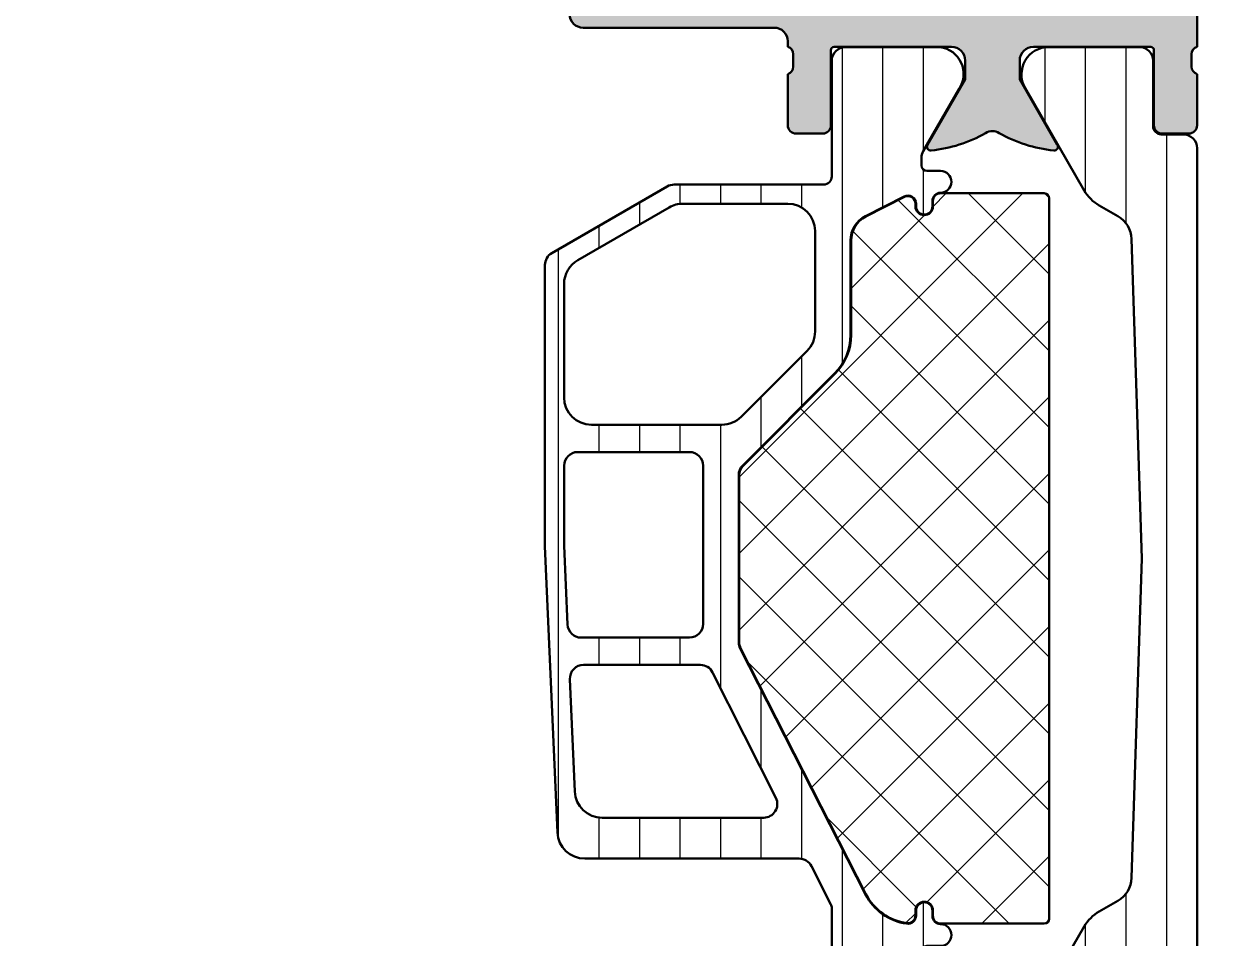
# Model space of a CAD drawing. Extents: x -30 to 40, y 10 to 95.
# Drawn here: x -30 to 13.7, y 29.84 to 63.34 of the extents above; entities that cross this region are included whole.
import ezdxf

# ---------------------------------------------------------------- set-up
doc = ezdxf.new("R2010")
doc.units = 0
for name, color, linetype, lineweight in [('0S-Alu contour', 7, 'Continuous', 50), ('0S-Alu hatch', 252, 'Continuous', 25), ('0S-Plastic contour', 254, 'Continuous', 50), ('0S-Plastic hatch', 253, 'Continuous', 25), ('0S-PT contour', 91, 'Continuous', 50), ('0S-PT hatch', 103, 'Continuous', 25)]:
    doc.layers.add(name, color=color, linetype=linetype, lineweight=lineweight)
pattern_1 = [(90, (0, 0), (-1.4859, 0), [])]

# ---------------------------------------------------------------- blocks, each defined once
blk = doc.blocks.new('357080__663EEDF9_EFBB_492A_9E53_BEB031A4C870_')
at = {"layer": '0S-Alu hatch'}
h = blk.add_hatch(color=256, dxfattribs=at)
edge = h.paths.add_edge_path()
edge.add_line((17.99993896484376, 91.60009765625), (18, 95))
edge.add_line((18, 95), (-28.49999999763713, 94.99990817913694))
edge.add_arc((-28.50008418910572, 93.49999237060553), 1.499915810894279, 89.99678394227956, 180.0032160576674)
edge.add_line((-29.99999999763713, 93.49990817913694), (-29.99999999763713, 90.49990817913692))
edge.add_line((-29.99999999763713, 90.49990817913692), (-27.99999999763713, 90.49990817913692))
edge.add_arc((-28.00009451804033, 91.00000269954015), 0.500094529335613, 270.0108291930736, 359.9891708069433)
edge.add_line((-27.49999999763713, 90.99990817913708), (-27.49999999763713, 91.49990817913694))
edge.add_line((-27.49999999763713, 91.49990817913694), (-28.49999999763713, 91.49990817913694))
edge.add_line((-28.49999999763713, 91.49990817913694), (-28.49999999763713, 92.49990817913694))
edge.add_ellipse((-27.50009450122691, 92.50000268272672), major_axis=(-0.9999055008761075, 0), ratio=1, start_angle=-90.00541516857982, end_angle=0.005415168572710627, ccw=False)
edge.add_line((-27.49999999763713, 93.49990817913694), (-23.49999999763713, 93.49990817913694))
edge.add_ellipse((-23.49988138163465, 92.50002679513942), major_axis=(-0.9998813910332309, 0), ratio=1, start_angle=179.9932029974838, end_angle=270.0067970025263, ccw=False)
edge.add_line((-22.49999999763713, 92.4999081791371), (-22.49999999763713, 91.49990817913694))
edge.add_line((-22.49999999763713, 91.49990817913694), (-23.49999999763713, 91.49990817913694))
edge.add_line((-23.49999999763713, 91.49990817913694), (-23.49999999763713, 90.99990817913694))
edge.add_arc((-22.99988527916594, 91.00002289760813), 0.5001147316285043, 180.0131427528586, 269.9868572472002)
edge.add_line((-22.99999999763713, 90.49990817913692), (-20.19998168709026, 90.49990817913692))
edge.add_arc((-20.19998168709026, 90.99990817913694), 0.5, 270, 450)
edge.add_line((-20.19998168709026, 91.49990817913694), (-20.49999999763713, 91.49990817913694))
edge.add_ellipse((-20.49988527916594, 92.00002289760813), major_axis=(-0.5001147316285043, 0), ratio=1, start_angle=0.013142752858698259, end_angle=89.98685724720019, ccw=False)
edge.add_line((-20.99999999763713, 91.99990817913691), (-20.99999999763713, 92.49990817913694))
edge.add_ellipse((-20.50015537842809, 92.5000635599279), major_axis=(-0.4998446433597374, 0), ratio=1, start_angle=-90.01781086143649, end_angle=0.01781086143569155, ccw=False)
edge.add_line((-20.49999999763713, 92.99990817913692), (-9.200042722246508, 92.99990817913692))
edge.add_ellipse((-9.199813215897677, 92.50013768548575), major_axis=(-0.4997705463485197, 0), ratio=1, start_angle=179.9736884341791, end_angle=270.02631156581293, ccw=False)
edge.add_line((-8.70004272224651, 92.49990817913687), (-8.700042722246508, 91.99990817913692))
edge.add_ellipse((-9.200063043081563, 91.99992849997199), major_axis=(-0.5000203212479751, 0), ratio=1, start_angle=90.00232850153418, end_angle=179.9976714983276, ccw=False)
edge.add_line((-9.200042722246508, 91.49990817913694), (-9.500061032793383, 91.49990817913694))
edge.add_arc((-9.500155439087322, 91.00006360533763), 0.4998445827146277, 89.9891784718262, 180.0178160688097)
edge.add_line((-9.999999997637135, 90.99990817913692), (-9.999999997637133, 86.49989292034788))
edge.add_arc((-9.500014155723434, 86.49988639149828), 0.4999858419563255, 179.9992518277727, 270.0016224431236)
edge.add_line((-9.499999997637133, 85.9999005497424), (-8.700042722246508, 85.9999005497424))
edge.add_arc((-8.700059217986293, 86.49991704579212), 0.5000164963218107, 270.0018902101767, 359.9972355189024)
edge.add_line((-8.2000427222465, 86.49989292034756), (-8.200042722246508, 88.49990817913694))
edge.add_ellipse((-7.700177704008837, 88.50004316089927), major_axis=(-0.4998650364626667, 0), ratio=1, start_angle=-90.01547194707081, end_angle=0.015471947081721282, ccw=False)
edge.add_line((-7.700042722246507, 88.99990817913694), (-7.200012204668382, 88.99990817913694))
edge.add_arc((-7.200032525503438, 89.49992849997199), 0.500020321247968, 270.0023285015342, 359.9976714983276)
edge.add_line((-6.700012204668389, 89.49990817913572), (-6.700012204668382, 92.49990817913694))
edge.add_ellipse((-6.200147186430712, 92.50004316089927), major_axis=(-0.4998650364626667, 0), ratio=1, start_angle=-90.01547194706922, end_angle=0.015471947081721282, ccw=False)
edge.add_line((-6.200012204668396, 92.99990817913692), (-4.499996182939867, 92.99990817913692))
edge.add_ellipse((-4.499899841345204, 91.5000045207316), major_axis=(-1.499903661499443, 0), ratio=1, start_angle=179.9963197858452, end_angle=270.0036802142106, ccw=False)
edge.add_line((-2.99999618293986, 91.49990817913837), (-2.999996182939867, 65.4999005497424))
edge.add_ellipse((-3.500022862970183, 65.49992722977272), major_axis=(-0.5000266807421027, 0), ratio=1, start_angle=90.00305714313657, end_angle=179.9969428567592, ccw=False)
edge.add_line((-3.499996182939867, 64.9999005497424), (-7.700042722246507, 64.9999005497424))
edge.add_ellipse((-7.700000722760563, 65.49994254922835), major_axis=(-0.500042001249753, 0), ratio=1, start_angle=0.004812382311115471, end_angle=89.99518761767382, ccw=False)
edge.add_line((-8.200042722246508, 65.49990054974253), (-8.200042722246508, 67.4999005497424))
edge.add_arc((-8.700022194578928, 67.49992107741), 0.4999794727538225, 359.9976476058527, 450.0023523940081)
edge.add_line((-8.700042722246508, 67.9999005497424), (-9.499999997637133, 67.9999005497424))
edge.add_arc((-9.500010317747673, 67.49991086985295), 0.4999896799959595, 89.99881737803445, 180.0011826222798)
edge.add_line((-9.999999997637126, 67.49990054974235), (-9.999999997637133, 63.69991275677366))
edge.add_arc((-9.50001031774768, 63.69990243666311), 0.4999896799959595, 179.9988173777201, 270.0011826219663)
edge.add_line((-9.499999997637133, 63.19991275677366), (-2.500171659829, 63.19991275677366))
edge.add_ellipse((-2.500158776199356, 62.69987223396504), major_axis=(-0.5000405229745924, 0), ratio=1, start_angle=179.9993980356912, end_angle=270.0014762355641, ccw=False)
edge.add_line((-2.000118253252361, 62.69986698040971), (-2.000118253252367, 62.49986240276975))
edge.add_ellipse((-2.078954699795417, 62.23234181077662), major_axis=(-0.2788950563274364, 0), ratio=1, start_angle=178.8354106259016, end_angle=253.5801235805065, ccw=False)
edge.add_line((-1.800117253252368, 62.22667340277824), (-1.800117253252352, 61.77307940277827))
edge.add_ellipse((-2.078985348895542, 61.7674187433012), major_axis=(-0.2789255417371719, 0), ratio=1, start_angle=106.42459455535499, end_angle=181.1628700728875, ccw=False)
edge.add_line((-2.000118253252367, 61.49987540277823), (-2.000118253252367, 59.61986440276977))
edge.add_arc((-1.700118253252341, 59.61986440276977), 0.3000000000000256, 180, 270.0000000000013)
edge.add_line((-1.700118253252334, 59.31986440276974), (-0.7201439342095739, 59.31986440276975))
edge.add_arc((-0.7201439342095739, 59.61986440276975), 0.3000000000000043, 270, 360)
edge.add_line((-0.4201439342095697, 59.61986440276975), (-0.4201439342095768, 62.37986240276975))
edge.add_ellipse((-0.3001439342095864, 62.37986240276975), major_axis=(-0.1199999999999903, 0), ratio=1, start_angle=269.9999999999932, end_angle=360, ccw=False)
edge.add_line((-0.3001439342095722, 62.49986240276975), (4.000000000000007, 62.50000000000006))
edge.add_ellipse((4.000000000000007, 62.00000000000006), major_axis=(-0.4999999999999929, 0), ratio=1, start_angle=180, end_angle=270, ccw=False)
edge.add_line((4.5, 62.00000000000006), (4.5, 61.30000000000006))
edge.add_line((4.5, 61.30000000000006), (3.121279662888746, 58.91177751240658))
edge.add_arc((3.238119784648304, 58.83811978464835), 0.1381197846483053, 147.7720668596313, 275.6225775507929)
edge.add_arc((2.761776758826165, 63.67660886184789), 5.000000000000038, 275.6225775507939, 299.8584382604829)
edge.add_ellipse((5.5, 58.90668921037623), major_axis=(-0.499999999999963, 0), ratio=1, start_angle=240.141561739518, end_angle=299.8584382604827, ccw=False)
edge.add_arc((8.238223241173811, 63.6766088618479), 5.000000000000035, 240.1415617395173, 264.3774224492063)
edge.add_arc((7.761880215351695, 58.83811978464836), 0.1381197846483097, 264.3774224492045, 392.2279331403675)
edge.add_line((7.878720337111259, 58.91177751240659), (6.5, 61.30000000000005))
edge.add_line((6.5, 61.30000000000005), (6.5, 62.00000000000006))
edge.add_ellipse((6.999992370605419, 62.00000000000005), major_axis=(-0.4999923706054191, 0), ratio=1, start_angle=270, end_angle=360, ccw=False)
edge.add_line((6.999992370605419, 62.49999237060547), (11.29996464580095, 62.49999237060547))
edge.add_ellipse((11.29996464580095, 62.37999237060549), major_axis=(-0.1199999999999903, 0), ratio=1, start_angle=180, end_angle=269.9999999999983, ccw=False)
edge.add_line((11.41996464580094, 62.37999237060549), (11.41996464580096, 59.61999437060548))
edge.add_arc((11.71996464580097, 59.61999437060548), 0.3000000000000149, 180, 270.0000000000007)
edge.add_line((11.71996464580097, 59.31999437060547), (12.69993896484372, 59.31999437060547))
edge.add_arc((12.69993896484373, 59.61999437060548), 0.3000000000000114, 269.999999999998, 360)
edge.add_line((12.99993896484374, 59.61999437060547), (12.99993896484374, 61.50000537061398))
edge.add_ellipse((13.07880606048691, 61.7675487111369), major_axis=(-0.2789255417371375, 0), ratio=1, start_angle=-1.1628700728896888, end_angle=73.57540544464428, ccw=False)
edge.add_line((12.79993796484375, 61.77320937061398), (12.79993796484375, 62.22680337061397))
edge.add_ellipse((13.07877541138681, 62.23247177861239), major_axis=(-0.2788950563274456, 0), ratio=1, start_angle=-73.58012358050138, end_angle=1.1645893741040823, ccw=False)
edge.add_line((12.99993896484373, 62.4999923706055), (12.99993896484383, 74.99987199467776))
edge.add_ellipse((13.50003348524692, 74.99996651475323), major_axis=(-0.5000945293354375, 0), ratio=1, start_angle=-89.98917080692809, end_angle=0.010829155564124449, ccw=False)
edge.add_line((13.49993896484373, 75.50006103515625), (15.79986572265626, 75.50006103515625))
edge.add_ellipse((15.79984366367664, 75.00000845632081), major_axis=(-0.5000525793219842, 0), ratio=1, start_angle=180.0060244572297, end_angle=269.9974724929235, ccw=False)
edge.add_line((16.29989624023438, 75.0000610351564), (16.29986572265625, 74.00006103515625))
edge.add_arc((16.79991445843025, 74.00010977093024), 0.5000487381489384, 180.0055841639549, 269.9944158359933)
edge.add_line((16.79986572265626, 73.50006103515625), (17.29986572265623, 73.50006103515625))
edge.add_arc((17.29988878603854, 74.00003797177396), 0.4999769371496575, 269.9973570091541, 360.0026429908802)
edge.add_line((17.79986572265626, 74.00006103515658), (17.79986572265626, 79.5))
edge.add_arc((16.80013249338034, 79.50026675630434), 0.9997332648648676, 359.984711911533, 450.0117909248692)
edge.add_line((16.79992675781252, 80.5), (16.29992675781251, 80.5))
edge.add_line((16.29992675781251, 80.5), (16.29992675781251, 78))
edge.add_ellipse((15.29976448480173, 78.00016227301077), major_axis=(-1.000162286174901, 0), ratio=1, start_angle=90.00929605006701, end_angle=179.9907039499392, ccw=False)
edge.add_line((15.29992675781251, 77), (13.99993896484376, 77))
edge.add_ellipse((14.00010123785454, 78.00016227301077), major_axis=(-1.000162286174901, 0), ratio=1, start_angle=0.009296050060981997, end_angle=89.9907039499331, ccw=False)
edge.add_line((12.99993896484376, 78.0000000000001), (12.99993896484376, 85))
edge.add_ellipse((13.52497284704097, 85.5), major_axis=(-0.7250245357607407, 0), ratio=1, start_angle=-43.6009723698927, end_angle=43.6009723698927, ccw=False)
edge.add_line((12.99993896484376, 86), (12.99993896484376, 92.50000000000001))
edge.add_ellipse((13.99982034884127, 92.50011861600247), major_axis=(-0.9998813910332238, 0), ratio=1, start_angle=-90.0067970025271, end_angle=0.006797002516407247, ccw=False)
edge.add_line((13.99993896484376, 93.49999999999999), (15.29992675781252, 93.49999999999999))
edge.add_ellipse((15.300045373815, 92.5001186160025), major_axis=(-0.9998813910332167, 0), ratio=1, start_angle=179.9932029974838, end_angle=270.0067970025261, ccw=False)
edge.add_line((16.2999267578125, 92.50000000000018), (16.2999267578125, 90.5))
edge.add_line((16.2999267578125, 90.5), (16.89996337890627, 90.5))
edge.add_line((16.89996337890627, 90.5), (17.99993896484376, 91.60009765625))
edge = h.paths.add_edge_path()
edge.add_ellipse((-0.8999058785311645, 64.7000885104011), major_axis=(-0.5001147316285183, 0), ratio=1, start_angle=0.013142752803219082, end_angle=89.98685724720019, ccw=False)
edge.add_line((-1.400020597002367, 64.6999737919299), (-1.40002059700236, 92.79986545452768))
edge.add_ellipse((-0.9001555787646893, 92.80000043628989), major_axis=(-0.4998650364626666, 0), ratio=1, start_angle=-90.01547194707081, end_angle=0.015471947058188107, ccw=False)
edge.add_line((-0.90002059700236, 93.29986545452756), (10.99996948242188, 93.29995727539062))
edge.add_ellipse((11.00010446418419, 92.80009225715295), major_axis=(-0.4998650364626667, 0), ratio=1, start_angle=179.9845280529183, end_angle=270.01547194706916, ccw=False)
edge.add_line((11.49996948242187, 92.79995727539062), (11.49996948242187, 64.70006561279345))
edge.add_ellipse((10.99991592827435, 64.70011916975257), major_axis=(-0.5000535570155663, 0), ratio=1, start_angle=89.99914283136297, end_angle=179.9938634818548, ccw=False)
edge.add_line((10.99990844726563, 64.20006561279295), (-0.90002059700236, 64.19997379192989))
at = {"layer": '0S-Alu contour', "color": 7}
for points in [[(12.99993896484373, 62.4999923706055), (12.99993896484383, 74.99987199467776)], [(-9.499999997637133, 63.19991275677366), (-2.500171659829, 63.19991275677366)], [(-2.000118253252361, 62.69986698040971), (-2.000118253252367, 62.49986240276975)], [(-0.3001439342095722, 62.49986240276975), (4.000000000000007, 62.50000000000006)], [(6.999992370605419, 62.49999237060547), (11.29996464580095, 62.49999237060547)], [(-1.800117253252368, 62.22667340277824), (-1.800117253252352, 61.77307940277827)], [(-0.4201439342095697, 59.61986440276975), (-0.4201439342095768, 62.37986240276975)], [(11.41996464580094, 62.37999237060549), (11.41996464580096, 59.61999437060548)], [(12.79993796484375, 61.77320937061398), (12.79993796484375, 62.22680337061397)], [(4.5, 62.00000000000006), (4.5, 61.30000000000006), (3.121279662888746, 58.91177751240658)], [(7.878720337111259, 58.91177751240659), (6.5, 61.30000000000005), (6.5, 62.00000000000006)], [(-2.000118253252367, 61.49987540277823), (-2.000118253252367, 59.61986440276977)], [(12.99993896484374, 59.61999437060547), (12.99993896484374, 61.50000537061398)], [(-1.700118253252334, 59.31986440276974), (-0.7201439342095739, 59.31986440276975)], [(11.71996464580097, 59.31999437060547), (12.69993896484372, 59.31999437060547)]]:
    blk.add_lwpolyline(points, dxfattribs=at)
for centre, radius, start, end in [((-9.50001031774768, 63.69990243666311), 0.4999896799959595, 179.9988173777201, 270.0011826219663), ((-1.700118253252341, 59.61986440276977), 0.3000000000000256, 180, 270.0000000000013), ((-0.7201439342095739, 59.61986440276975), 0.3000000000000043, 270, 0), ((11.71996464580097, 59.61999437060548), 0.3000000000000149, 180, 270.0000000000007), ((12.69993896484373, 59.61999437060548), 0.3000000000000114, 269.999999999998, 0), ((2.761776758826165, 63.67660886184789), 5.000000000000038, 275.6225775507939, 299.8584382604829), ((8.238223241173811, 63.6766088618479), 5.000000000000035, 240.1415617395173, 264.3774224492063), ((3.238119784648304, 58.83811978464835), 0.1381197846483053, 147.7720668596313, 275.6225775507929), ((7.761880215351695, 58.83811978464836), 0.1381197846483097, 264.3774224492045, 32.22793314036752)]:
    blk.add_arc(centre, radius, start, end, dxfattribs=at)
at = {"layer": '0S-Alu contour', "color": 7, "extrusion": (0, 0, -1)}
for centre, radius, start, end in [((2.500158776199356, 62.69987223396504), 0.5000405229745924, 89.99852376443592, 180.0006019643089), ((2.078954699795417, 62.23234181077662), 0.2788950563274364, 106.4198764194935, 181.1645893740985), ((0.3001439342095864, 62.37986240276975), 0.1199999999999903, 0, 90.0000000000068), ((-4.000000000000007, 62.00000000000006), 0.4999999999999929, 90, 180), ((-6.999992370605419, 62.00000000000005), 0.4999923706054191, 0, 90), ((-11.29996464580095, 62.37999237060549), 0.1199999999999903, 90.0000000000017, 180), ((-13.07877541138681, 62.23247177861239), 0.2788950563274456, 358.8354106258959, 73.58012358050156), ((2.078985348895542, 61.7674187433012), 0.2789255417371719, 178.8371299271125, 253.575405444645), ((-13.07880606048691, 61.7675487111369), 0.2789255417371375, 286.4245945553557, 1.162870072889672), ((-5.5, 58.90668921037623), 0.499999999999963, 60.14156173951727, 119.858438260482)]:
    blk.add_arc(centre, radius, start, end, dxfattribs=at)
blk = doc.blocks.new('244381__C27833D8_214C_4881_BDEB_C3F2AD22E006___C66CCAC8_19B4_4823_9465_B4FE70F421A6_')
at = {"layer": '0S-Plastic hatch'}
h = blk.add_hatch(dxfattribs=at)
h.set_pattern_fill('ANSI31', color=256, scale=0.4680000000000001, angle=45, style=0)
h.set_pattern_definition(pattern_1)
edge = h.paths.add_edge_path()
edge.add_line((-0.689378923369489, 57.45000000000214), (-6.165939918831561, 57.45000000000215))
edge.add_arc((-6.165939918831675, 56.95000000000178), 0.5000000000003624, 89.99999999998697, 119.9999999999894)
edge.add_line((-6.415939918831776, 57.38301270189436), (-10.64991451504716, 54.93852632902732))
edge.add_arc((-10.39991451504729, 54.50551362713491), 0.5000000000000967, 119.9999999999757, 180)
edge.add_line((-10.89991451504739, 54.50551362713491), (-10.89991451504739, 44.2018827742202))
edge.add_line((-10.89991451504739, 44.2018827742202), (-10.44167099437403, 33.70638061263662))
edge.add_arc((-9.442622772792333, 33.75000000000198), 0.9999999999998387, 182.5000000000017, 270.0000000000061)
edge.add_line((-9.442622772792227, 32.75000000000215), (-1.58241885075467, 32.75000000000213))
edge.add_ellipse((-1.582418850754635, 32.25000000000232), major_axis=(-0.4999999999998153, 0), ratio=1, start_angle=207.0072193886972, end_angle=270.0000000000041, ccw=False)
edge.add_line((-1.13694419407586, 32.47705138241772), (-0.4219284932878722, 31.0741910675401))
edge.add_ellipse((-0.6892132872952815, 30.93796023809087), major_axis=(-0.3000000000000101, 0), ratio=1, start_angle=179.9920113084649, end_angle=207.0072193886818, ccw=False)
edge.add_line((-0.3892132902113369, 30.93791840939994), (-0.3899700994855664, 25.50999861706367))
edge.add_arc((0.1100258779530492, 25.50999597743859), 0.4999959774455833, 179.9996975182267, 270.0003024811867)
edge.add_line((0.1100285175781294, 25.00999999999998), (3.586570015677601, 25.00999999999997))
edge.add_arc((3.444259366686253, 25.99981807472282), 0.9999960709244732, 278.1816080518995, 392.7270160998408)
edge.add_line((4.285512015677596, 26.54045299999997), (2.966995162718951, 28.82419149298998))
edge.add_ellipse((3.400007879449347, 29.07419146728954), major_axis=(-0.5000000000000199, 0), ratio=1, start_angle=0.001175055589214935, end_angle=29.999996599344172, ccw=False)
edge.add_line((2.900007879554478, 29.07418121299508), (2.900085484952619, 29.34999999957518))
edge.add_ellipse((3.100085485166069, 29.34999999978869), major_axis=(-0.2000000002134499, 0), ratio=1, start_angle=270.000000061201, end_angle=360, ccw=False)
edge.add_line((3.100085484952437, 29.55000000000215), (3.600119733946293, 29.5500000000022))
edge.add_arc((3.600119733946321, 29.95000000000216), 0.3999999999999559, 269.9999999999959, 449.9999999999959)
edge.add_ellipse((3.600119733946343, 30.65000000000218), major_axis=(-0.3000000000000647, 0), ratio=1, start_angle=0, end_angle=90.00000000000142, ccw=False)
edge.add_line((3.300119733946278, 30.65000000000218), (3.300119733946281, 30.85000000000218))
edge.add_arc((3.000119733946277, 30.85000000000218), 0.3000000000000043, 0, 180)
edge.add_line((2.700119733946273, 30.85000000000218), (2.70011973394628, 30.6655783596252))
edge.add_ellipse((2.400119733946262, 30.66557835962518), major_axis=(-0.3000000000000184, 0), ratio=1, start_angle=82.23741734384498, end_angle=180, ccw=False)
edge.add_ellipse((2.629736234724745, 32.3500000000022), major_axis=(-2.000000000000061, 0), ratio=1, start_angle=27.00721938868992, end_angle=82.237417343841, ccw=False)
edge.add_line((0.8478376080088169, 31.44179447034047), (-3.745389171726237, 40.45370226400081))
edge.add_ellipse((-3.299914515048108, 40.68075364641624), major_axis=(-0.4999999999992595, 0), ratio=1, start_angle=0, end_angle=27.007219388734995, ccw=False)
edge.add_line((-3.799914515047367, 40.68075364641624), (-3.799914515047369, 46.80441558773061))
edge.add_ellipse((-3.299914515047383, 46.80441558773061), major_axis=(-0.4999999999999858, 0), ratio=1, start_angle=314.9999999999979, end_angle=360, ccw=False)
edge.add_line((-3.653467905640634, 47.15796897832389), (-0.2857009526743686, 50.52573593128991))
edge.add_arc((-1.699914515047403, 51.93994949366306), 1.999999999999995, 314.9999999999977, 360)
edge.add_line((0.300085484952592, 51.93994949366306), (0.3000854849527101, 55.40247913859531))
edge.add_ellipse((1.300085484952639, 55.40247913859527), major_axis=(-0.999999999999929, 0), ratio=1, start_angle=296.98646930829625, end_angle=360, ccw=False)
edge.add_line((0.8463054136234321, 56.29359285011828), (2.263985712547473, 57.01551538239346))
edge.add_ellipse((2.400119733946247, 56.7481812689365), major_axis=(-0.3000000000000356, 0), ratio=1, start_angle=180, end_angle=296.98646930829335, ccw=False)
edge.add_line((2.700119733946283, 56.7481812689365), (2.70011973394628, 56.65000000000213))
edge.add_arc((3.000119733946277, 56.65000000000214), 0.2999999999999971, 180, 360)
edge.add_line((3.300119733946274, 56.65000000000214), (3.300119733946281, 56.85000000000213))
edge.add_ellipse((3.60011973394635, 56.85000000000211), major_axis=(-0.3000000000000682, 0), ratio=1, start_angle=270, end_angle=360, ccw=False)
edge.add_arc((3.600119733946321, 57.55000000000215), 0.3999999999999701, 270.0000000000041, 450.000000000004)
edge.add_line((3.600119733946293, 57.95000000000213), (3.100085484952494, 57.9500000000022))
edge.add_ellipse((3.10008548495265, 58.1500000000021), major_axis=(-0.1999999999999034, 0), ratio=1, start_angle=0, end_angle=89.99999999995521, ccw=False)
edge.add_line((2.900085484952747, 58.1500000000021), (2.900007879554472, 58.42581878700404))
edge.add_ellipse((3.400007879449312, 58.42580853271038), major_axis=(-0.4999999999999902, 0), ratio=1, start_angle=330.00000340065566, end_angle=359.9988249447209, ccw=False)
edge.add_line((2.966995162718942, 58.67580850700993), (4.285512015677603, 60.95954699999998))
edge.add_arc((3.444259366686253, 61.50018192527712), 0.9999960709244721, 327.2729839001601, 441.8183919481002)
edge.add_line((3.586570015677606, 62.48999999999997), (0.1100285175781295, 62.48999999999997))
edge.add_arc((0.1100258779530563, 61.99000402256135), 0.4999959774455833, 89.99969751881414, 180.0003024817733)
edge.add_line((-0.3899700994855592, 61.99000138293116), (-0.3893789262855591, 57.7500418286932))
edge.add_ellipse((-0.6893789233694961, 57.75000000000214), major_axis=(-0.3000000000000025, 0), ratio=1, start_angle=90.00000000000131, end_angle=180.0079886915353, ccw=False)
edge = h.paths.add_edge_path()
edge.add_line((-4.414128077420407, 48.65000000000215), (-9.199914515047347, 48.65000000000215))
edge.add_ellipse((-9.199914515047347, 49.65000000000215), major_axis=(-1, 0), ratio=1, start_angle=0, end_angle=90, ccw=False)
edge.add_line((-10.19991451504735, 49.65000000000215), (-10.19991451504734, 53.81269330410751))
edge.add_ellipse((-9.199914515047347, 53.81269330410751), major_axis=(-0.9999999999999964, 0), ratio=1, start_angle=300.0000000000001, end_angle=360, ccw=False)
edge.add_line((-9.699914515047347, 54.67871870789195), (-6.344400887914396, 56.61602540378659))
edge.add_ellipse((-5.844400887914389, 55.75000000000216), major_axis=(-0.9999999999999994, 0), ratio=1, start_angle=270.0000000000004, end_angle=300.0000000000005, ccw=False)
edge.add_line((-5.844400887914396, 56.75000000000216), (-1.999914515047301, 56.75000000000216))
edge.add_ellipse((-1.999914515047301, 55.75000000000216), major_axis=(-1, 0), ratio=1, start_angle=180, end_angle=270, ccw=False)
edge.add_line((-0.9999145150473012, 55.75000000000216), (-0.9999145150473006, 52.06421356237525))
edge.add_ellipse((-1.999914515047308, 52.06421356237525), major_axis=(-1.000000000000007, 0), ratio=1, start_angle=135.0000000000006, end_angle=180, ccw=False)
edge.add_line((-1.292807733860748, 51.3571067811887), (-3.707021296233858, 48.94289321881561))
edge.add_ellipse((-4.414128077420407, 49.65000000000215), major_axis=(-0.9999999999999998, 0), ratio=1, start_angle=90, end_angle=135.0000000000001, ccw=False)
edge = h.paths.add_edge_path()
edge.add_ellipse((-2.884322525292411, 34.75000000000207), major_axis=(-0.4999999999999235, 0), ratio=1, start_angle=89.99999999999852, end_angle=206.7367475977945, ccw=False)
edge.add_line((-2.884322525292425, 34.25000000000215), (-8.807447307541004, 34.25000000000216))
edge.add_ellipse((-8.807447307540983, 35.25000000000213), major_axis=(-0.9999999999999715, 0), ratio=1, start_angle=2.5000000000035243, end_angle=89.9999999999988, ccw=False)
edge.add_line((-9.80649552912281, 35.20638061263674), (-9.986457626838506, 39.32819030631973))
edge.add_ellipse((-9.486933516047735, 39.35000000000231), major_axis=(-0.4999999999998404, 0), ratio=1, start_angle=-90.00000000002109, end_angle=2.499999999990507, ccw=False)
edge.add_line((-9.48693351604755, 39.85000000000214), (-5.201579273487716, 39.85000000000214))
edge.add_ellipse((-5.201579273487723, 39.35000000000206), major_axis=(-0.5000000000000853, 0), ratio=1, start_angle=206.7367475977952, end_angle=269.9999999999992, ccw=False)
edge.add_line((-4.755037760279495, 39.57494594235664), (-2.437781012084323, 34.97494594235657))
edge = h.paths.add_edge_path()
edge.add_ellipse((-9.57425540186457, 41.35000000000216), major_axis=(-0.5000000000000142, 0), ratio=1, start_angle=2.500000000001819, end_angle=90.00000000000159, ccw=False)
edge.add_line((-10.07377951265551, 41.32819030631948), (-10.19991451504735, 44.21715682855328))
edge.add_line((-10.19991451504735, 44.21715682855328), (-10.19991451504734, 47.15000000000215))
edge.add_ellipse((-9.69991451504734, 47.15000000000215), major_axis=(-0.5, 0), ratio=1, start_angle=270.0000000000008, end_angle=360, ccw=False)
edge.add_line((-9.699914515047347, 47.65000000000215), (-5.599914515047323, 47.65000000000215))
edge.add_ellipse((-5.599914515047323, 47.15000000000215), major_axis=(-0.5, 0), ratio=1, start_angle=180, end_angle=270, ccw=False)
edge.add_line((-5.099914515047323, 47.15000000000215), (-5.09991451504732, 41.35000000000213))
edge.add_ellipse((-5.599914515047323, 41.35000000000213), major_axis=(-0.5000000000000036, 0), ratio=1, start_angle=90, end_angle=180, ccw=False)
edge.add_line((-5.599914515047323, 40.85000000000214), (-9.574255401864553, 40.85000000000214))
at = {"layer": '0S-Alu contour', "color": 7}
for points in [[(-9.699914515047347, 54.67871870789195), (-6.344400887914396, 56.61602540378659)], [(-5.844400887914396, 56.75000000000216), (-1.999914515047301, 56.75000000000216)], [(-0.9999145150473012, 55.75000000000216), (-0.9999145150473006, 52.06421356237525)], [(-10.19991451504735, 49.65000000000215), (-10.19991451504734, 53.81269330410751)], [(-1.292807733860748, 51.3571067811887), (-3.707021296233858, 48.94289321881561)], [(-4.414128077420407, 48.65000000000215), (-9.199914515047347, 48.65000000000215)], [(-9.699914515047347, 47.65000000000215), (-5.599914515047323, 47.65000000000215)], [(-10.07377951265551, 41.32819030631948), (-10.19991451504735, 44.21715682855328), (-10.19991451504734, 47.15000000000215)], [(-5.099914515047323, 47.15000000000215), (-5.09991451504732, 41.35000000000213)], [(-5.599914515047323, 40.85000000000214), (-9.574255401864553, 40.85000000000214)], [(-9.48693351604755, 39.85000000000214), (-5.201579273487716, 39.85000000000214)], [(-4.755037760279495, 39.57494594235664), (-2.437781012084323, 34.97494594235657)], [(-9.80649552912281, 35.20638061263674), (-9.986457626838506, 39.32819030631973)], [(-2.884322525292425, 34.25000000000215), (-8.807447307541004, 34.25000000000216)]]:
    blk.add_lwpolyline(points, dxfattribs=at)
at = {"layer": '0S-Alu contour', "color": 7, "extrusion": (0, 0, -1)}
for centre, radius, start, end in [((5.844400887914389, 55.75000000000216), 0.9999999999999994, 59.99999999999951, 89.99999999999959), ((1.999914515047301, 55.75000000000216), 1, 90, 180), ((9.199914515047347, 53.81269330410751), 0.9999999999999964, 0, 59.99999999999986), ((1.999914515047308, 52.06421356237525), 1.000000000000007, 180, 224.9999999999994), ((9.199914515047347, 49.65000000000215), 1, 270, 0), ((4.414128077420407, 49.65000000000215), 0.9999999999999998, 224.9999999999999, 270), ((9.69991451504734, 47.15000000000215), 0.5, 0, 89.9999999999992), ((5.599914515047323, 47.15000000000215), 0.5, 90, 180), ((9.57425540186457, 41.35000000000216), 0.5000000000000142, 269.9999999999984, 357.4999999999982), ((5.599914515047323, 41.35000000000213), 0.5000000000000036, 180, 270), ((9.486933516047735, 39.35000000000231), 0.4999999999998404, 357.5000000000095, 90.00000000002115), ((5.201579273487723, 39.35000000000206), 0.5000000000000853, 90.00000000000081, 153.2632524022048), ((8.807447307540983, 35.25000000000213), 0.9999999999999715, 270.0000000000012, 357.4999999999965), ((2.884322525292411, 34.75000000000207), 0.4999999999999235, 153.2632524022055, 270.0000000000016)]:
    blk.add_arc(centre, radius, start, end, dxfattribs=at)
at = {"layer": '0S-Plastic contour', "color": 7}
for points in [[(3.586570015677606, 62.48999999999997), (0.1100285175781295, 62.48999999999997)], [(-0.3899700994855592, 61.99000138293116), (-0.3893789262855591, 57.7500418286932)], [(2.966995162718942, 58.67580850700993), (4.285512015677603, 60.95954699999998)], [(2.900085484952747, 58.1500000000021), (2.900007879554472, 58.42581878700404)], [(3.600119733946293, 57.95000000000213), (3.100085484952494, 57.9500000000022)], [(-6.415939918831776, 57.38301270189436), (-10.64991451504716, 54.93852632902732)], [(-0.689378923369489, 57.45000000000214), (-6.165939918831561, 57.45000000000215)], [(0.8463054136234321, 56.29359285011828), (2.263985712547473, 57.01551538239346)], [(3.300119733946274, 56.65000000000214), (3.300119733946281, 56.85000000000213)], [(2.700119733946283, 56.7481812689365), (2.70011973394628, 56.65000000000213)], [(0.300085484952592, 51.93994949366306), (0.3000854849527101, 55.40247913859531)], [(-10.89991451504739, 54.50551362713491), (-10.89991451504739, 44.2018827742202), (-10.44167099437403, 33.70638061263662)], [(-3.653467905640634, 47.15796897832389), (-0.2857009526743686, 50.52573593128991)], [(-3.799914515047367, 40.68075364641624), (-3.799914515047369, 46.80441558773061)], [(0.8478376080088169, 31.44179447034047), (-3.745389171726237, 40.45370226400081)], [(-9.442622772792227, 32.75000000000215), (-1.58241885075467, 32.75000000000213)], [(-1.13694419407586, 32.47705138241772), (-0.4219284932878722, 31.0741910675401)], [(-0.3892132902113369, 30.93791840939994), (-0.3899700994855664, 25.50999861706367)], [(2.700119733946273, 30.85000000000218), (2.70011973394628, 30.6655783596252)], [(3.300119733946278, 30.65000000000218), (3.300119733946281, 30.85000000000218)], [(2.900007879554478, 29.07418121299508), (2.900085484952619, 29.34999999957518)], [(3.100085484952437, 29.55000000000215), (3.600119733946293, 29.5500000000022)], [(4.285512015677596, 26.54045299999997), (2.966995162718951, 28.82419149298998)], [(0.1100285175781294, 25.00999999999998), (3.586570015677601, 25.00999999999997)]]:
    blk.add_lwpolyline(points, dxfattribs=at)
for centre, radius, start, end in [((0.1100258779530563, 61.99000402256135), 0.4999959774455833, 89.99969751881414, 180.0003024817733), ((3.444259366686253, 61.50018192527712), 0.9999960709244721, 327.2729839001601, 81.81839194810026), ((3.600119733946321, 57.55000000000215), 0.3999999999999701, 270.0000000000041, 90.00000000000406), ((-6.165939918831675, 56.95000000000178), 0.5000000000003624, 89.99999999998697, 119.9999999999894), ((3.000119733946277, 56.65000000000214), 0.2999999999999971, 180, 0), ((-10.39991451504729, 54.50551362713491), 0.5000000000000967, 119.9999999999757, 180), ((-1.699914515047403, 51.93994949366306), 1.999999999999995, 314.9999999999977, 0), ((-9.442622772792333, 33.75000000000198), 0.9999999999998387, 182.5000000000017, 270.0000000000061), ((3.000119733946277, 30.85000000000218), 0.3000000000000043, 0, 180), ((3.600119733946321, 29.95000000000216), 0.3999999999999559, 269.9999999999959, 89.99999999999594), ((3.444259366686253, 25.99981807472282), 0.9999960709244732, 278.1816080518995, 32.7270160998408), ((0.1100258779530492, 25.50999597743859), 0.4999959774455833, 179.9996975182267, 270.0003024811867)]:
    blk.add_arc(centre, radius, start, end, dxfattribs=at)
at = {"layer": '0S-Plastic contour', "color": 7, "extrusion": (0, 0, -1)}
for centre, radius, start, end in [((-3.400007879449312, 58.42580853271038), 0.4999999999999902, 0.0011750552790585, 29.99999659934434), ((-3.10008548495265, 58.1500000000021), 0.1999999999999034, 270.0000000000448, 0), ((0.6893789233694961, 57.75000000000214), 0.3000000000000025, 179.9920113084647, 269.9999999999987), ((-2.400119733946247, 56.7481812689365), 0.3000000000000356, 63.01353069170665, 180), ((-3.60011973394635, 56.85000000000211), 0.3000000000000682, 0, 90), ((-1.300085484952639, 55.40247913859527), 0.999999999999929, 0, 63.01353069170378), ((3.299914515047383, 46.80441558773061), 0.4999999999999858, 0, 45.00000000000212), ((3.299914515048108, 40.68075364641624), 0.4999999999992595, 332.992780611265, 0), ((1.582418850754635, 32.25000000000232), 0.4999999999998153, 89.99999999999594, 152.9927806113028), ((0.6892132872952815, 30.93796023809087), 0.3000000000000101, 152.9927806113182, 180.0079886915352), ((-2.629736234724745, 32.3500000000022), 2.000000000000061, 277.762582656159, 332.9927806113101), ((-2.400119733946262, 30.66557835962518), 0.3000000000000185, 180, 277.762582656155), ((-3.600119733946343, 30.65000000000218), 0.3000000000000647, 269.9999999999986, 0), ((-3.100085485166069, 29.34999999978869), 0.2000000002134499, 0, 89.99999993879901), ((-3.400007879449347, 29.07419146728954), 0.5000000000000199, 330.0000034006558, 359.9988249444108)]:
    blk.add_arc(centre, radius, start, end, dxfattribs=at)
blk = doc.blocks.new('466730__837B6916_376A_44E1_9A71_8F0DA9C35D5C_')
at = {"layer": '0S-PT hatch'}
h = blk.add_hatch(dxfattribs=at)
h.set_pattern_fill('ANSI37', color=256, scale=0.625, angle=90, style=0)
h.set_pattern_definition([(135, (0, 0), (-1.403165018917055, -1.403165018917055), []), (225, (0, 0), (1.403165018917055, -1.403165018917055), [])])
edge = h.paths.add_edge_path()
edge.add_line((3.600119733946272, 30.37000000000216), (7.400174701316423, 30.37000000000216))
edge.add_arc((7.400174701316394, 30.5500000000021), 0.1799999999999429, 270.000000000009, 360)
edge.add_line((7.580174701316337, 30.5500000000021), (7.580174701316515, 56.95000000000334))
edge.add_arc((7.400174701317723, 56.95000000000334), 0.1799999999987918, 0, 89.99999999999548)
edge.add_line((7.400174701317737, 57.13000000000214), (3.600119733946293, 57.13000000000213))
edge.add_arc((3.600119733946293, 56.85000000000212), 0.2800000000000011, 90, 180)
edge.add_line((3.320119733946292, 56.85000000000212), (3.320119733946285, 56.65000000000213))
edge.add_ellipse((3.000119733946277, 56.65000000000213), major_axis=(-0.3200000000000074, 0), ratio=1, start_angle=0, end_angle=180, ccw=False)
edge.add_line((2.68011973394627, 56.65000000000213), (2.680119733946277, 56.74818126893649))
edge.add_arc((2.40011973394629, 56.74818126893649), 0.2799999999999869, 0, 116.9864693082929)
edge.add_line((2.273061313974123, 56.99769310816295), (0.8553810150499572, 56.27577057588789))
edge.add_arc((1.300085484952745, 55.40247913859518), 0.9800000000001439, 116.9864693083007, 180)
edge.add_line((0.3200854849526018, 55.40247913859518), (0.3200854849526635, 51.93994949366324))
edge.add_ellipse((-1.699914515047339, 51.93994949366322), major_axis=(-2.020000000000003, 0), ratio=1, start_angle=134.9999999999997, end_angle=180, ccw=False)
edge.add_line((-0.2715588170505183, 50.51159379566638), (-3.63932577001691, 47.1438268427))
edge.add_arc((-3.299914515047355, 46.80441558773045), 0.4800000000000122, 135.0000000000006, 180)
edge.add_line((-3.779914515047367, 46.80441558773045), (-3.779914515047309, 40.68075364641629))
edge.add_arc((-3.299914515047625, 40.68075364641652), 0.4799999999996843, 180, 207.0072193887234)
edge.add_line((-3.727570185459028, 40.4627843192976), (0.8656565942758698, 31.45087652563696))
edge.add_arc((2.629736234724497, 32.35000000000217), 1.979999999999981, 207.0072193886944, 262.2374173438475)
edge.add_arc((2.400119733946262, 30.6655783596252), 0.2800000000000201, 262.2374173438423, 360)
edge.add_line((2.680119733946282, 30.6655783596252), (2.680119733946277, 30.85000000000218))
edge.add_ellipse((3.000119733946277, 30.85000000000218), major_axis=(-0.3200000000000003, 0), ratio=1, start_angle=180, end_angle=360, ccw=False)
edge.add_line((3.320119733946278, 30.85000000000218), (3.320119733946285, 30.65000000000217))
edge.add_arc((3.600119733946293, 30.65000000000216), 0.2800000000000082, 180, 269.9999999999956)
at = {"layer": '0S-PT contour', "color": 7}
for points in [[(2.273061313974123, 56.99769310816295), (0.8553810150499572, 56.27577057588789)], [(3.320119733946292, 56.85000000000212), (3.320119733946285, 56.65000000000213)], [(7.400174701317737, 57.13000000000214), (3.600119733946293, 57.13000000000213)], [(7.580174701316337, 30.5500000000021), (7.580174701316515, 56.95000000000334)], [(2.68011973394627, 56.65000000000213), (2.680119733946277, 56.74818126893649)], [(0.3200854849526018, 55.40247913859518), (0.3200854849526635, 51.93994949366324)], [(-0.2715588170505183, 50.51159379566638), (-3.63932577001691, 47.1438268427)], [(-3.779914515047367, 46.80441558773045), (-3.779914515047309, 40.68075364641629)], [(-3.727570185459028, 40.4627843192976), (0.8656565942758698, 31.45087652563696)], [(2.680119733946282, 30.6655783596252), (2.680119733946277, 30.85000000000218)], [(3.320119733946278, 30.85000000000218), (3.320119733946285, 30.65000000000217)], [(3.600119733946272, 30.37000000000216), (7.400174701316423, 30.37000000000216)]]:
    blk.add_lwpolyline(points, dxfattribs=at)
for centre, radius, start, end in [((2.40011973394629, 56.74818126893649), 0.2799999999999869, 0, 116.9864693082929), ((3.600119733946293, 56.85000000000212), 0.2800000000000011, 90, 180), ((7.400174701317723, 56.95000000000334), 0.1799999999987918, 0, 89.99999999999548), ((1.300085484952745, 55.40247913859518), 0.9800000000001439, 116.9864693083007, 180), ((-3.299914515047355, 46.80441558773045), 0.4800000000000122, 135.0000000000006, 180), ((-3.299914515047625, 40.68075364641652), 0.4799999999996843, 180, 207.0072193887234), ((2.629736234724497, 32.35000000000217), 1.979999999999981, 207.0072193886944, 262.2374173438475), ((2.400119733946262, 30.6655783596252), 0.2800000000000201, 262.2374173438423, 0), ((3.600119733946293, 30.65000000000216), 0.2800000000000082, 180, 269.9999999999956), ((7.400174701316394, 30.5500000000021), 0.1799999999999429, 270.000000000009, 0)]:
    blk.add_arc(centre, radius, start, end, dxfattribs=at)
at = {"layer": '0S-PT contour', "color": 7, "extrusion": (0, 0, -1)}
for centre, radius, start, end in [((-3.000119733946277, 56.65000000000213), 0.3200000000000074, 180, 0), ((1.699914515047339, 51.93994949366322), 2.020000000000003, 180, 225.0000000000003), ((-3.000119733946277, 30.85000000000218), 0.3200000000000003, 0, 180)]:
    blk.add_arc(centre, radius, start, end, dxfattribs=at)
blk = doc.blocks.new('244381__B33059E1_36E3_4B60_B33D_3F43CB6D6F47___AD38F1C9_EB1B_4A56_96F1_5434A050CEA6_')
at = {"layer": '0S-Plastic hatch'}
h = blk.add_hatch(dxfattribs=at)
h.set_pattern_fill('ANSI31', color=256, scale=0.4680000000000001, angle=45, style=0)
h.set_pattern_definition(pattern_1)
edge = h.paths.add_edge_path()
edge.add_arc((7.562961904626568, 61.49007053008087), 0.9999999999999007, 89.31945663835509, 209.9999965993507)
edge.add_line((6.696936471165953, 60.99007058148172), (8.86389999968685, 57.23677913747465))
edge.add_arc((10.16293814987757, 57.98677906037333), 1.499999999999649, 209.999996599353, 240.0049538945532)
edge.add_line((9.413050469815857, 56.68767611322457), (10.1010515554359, 56.29053781166956))
edge.add_ellipse((9.601126435394477, 55.42446918023661), major_axis=(-1.00000000000029, 0), ratio=1, start_angle=181.9052978571595, end_angle=240.00495389455182, ccw=False)
edge.add_line((10.60057358136873, 55.4577167726982), (10.98201558794619, 43.74999998982568))
edge.add_line((10.98201558794619, 43.74999998982568), (10.60057358136873, 32.04228320789375))
edge.add_ellipse((9.601126435394862, 32.07553080035514), major_axis=(-0.9999999999998976, 0), ratio=1, start_angle=119.9950461054581, end_angle=178.0947021428511, ccw=False)
edge.add_line((10.10105155543624, 31.20946216892261), (9.413050469815857, 30.81232386736755))
edge.add_arc((10.16293814987679, 29.51322092021947), 1.499999999998668, 119.9950461054342, 150.0000034006354)
edge.add_line((8.863899999687076, 30.26322084311793), (6.696936471166054, 26.50992939911041))
edge.add_arc((7.562961904626646, 26.00992945051127), 0.999999999999871, 150.0000034006497, 270.680543361647)
edge.add_line((7.574839347706529, 25.00999998982635), (10.89000203452269, 25.00999998982635))
edge.add_arc((10.89000467414786, 25.50999596726504), 0.4999959774456543, 269.9996975188035, 360.0003024805684)
edge.add_line((11.39000065158654, 25.50999860688473), (11.38966602228038, 27.90999698982634))
edge.add_ellipse((11.68966602228045, 27.90999698982628), major_axis=(-0.3000000000000718, 0), ratio=1, start_angle=270.0000000000007, end_angle=360, ccw=False)
edge.add_line((11.68966602228045, 28.20999698982635), (12.49999735561357, 28.20999698982624))
edge.add_arc((12.50000003452277, 28.70999431185655), 0.4999973220374871, 269.9996930179744, 360.0003069823849)
edge.add_line((12.99999735655308, 28.70999699076888), (13.00000003452294, 58.79000031185646))
edge.add_arc((12.50000003453723, 58.79000299078006), 0.499999999992884, 359.9996930188023, 450.0003069820257)
edge.add_line((12.49999735561369, 59.29000299076577), (11.68966602228045, 59.29000299076577))
edge.add_ellipse((11.6896660222805, 59.59000299076578), major_axis=(-0.3000000000000114, 0), ratio=1, start_angle=0, end_angle=89.9999999999892, ccw=False)
edge.add_line((11.38966602228049, 59.59000299076578), (11.39000065158677, 61.99000137370203))
edge.add_arc((10.89000467414797, 61.99000401332702), 0.4999959774457645, 359.9996975182267, 450.0003024811968)
edge.add_line((10.89000203452281, 62.48999999076581), (7.574839347706415, 62.48999999076582))
at = {"layer": '0S-Plastic contour', "color": 7}
for points in [[(10.89000203452281, 62.48999999076581), (7.574839347706415, 62.48999999076582)], [(11.38966602228049, 59.59000299076578), (11.39000065158677, 61.99000137370203)], [(6.696936471165953, 60.99007058148172), (8.86389999968685, 57.23677913747465)], [(12.49999735561369, 59.29000299076577), (11.68966602228045, 59.29000299076577)], [(12.99999735655308, 28.70999699076888), (13.00000003452294, 58.79000031185646)], [(9.413050469815857, 56.68767611322457), (10.1010515554359, 56.29053781166956)], [(10.60057358136873, 55.4577167726982), (10.98201558794619, 43.74999998982568), (10.60057358136873, 32.04228320789375)], [(10.10105155543624, 31.20946216892261), (9.413050469815857, 30.81232386736755)], [(8.863899999687076, 30.26322084311793), (6.696936471166054, 26.50992939911041)], [(11.68966602228045, 28.20999698982635), (12.49999735561357, 28.20999698982624)], [(11.39000065158654, 25.50999860688473), (11.38966602228038, 27.90999698982634)], [(7.574839347706529, 25.00999998982635), (10.89000203452269, 25.00999998982635)]]:
    blk.add_lwpolyline(points, dxfattribs=at)
for centre, radius, start, end in [((7.562961904626568, 61.49007053008087), 0.9999999999999007, 89.31945663835509, 209.9999965993507), ((10.89000467414797, 61.99000401332702), 0.4999959774457645, 359.9996975182267, 90.00030248119687), ((12.50000003453723, 58.79000299078006), 0.499999999992884, 359.9996930188023, 90.00030698202578), ((10.16293814987757, 57.98677906037333), 1.499999999999649, 209.999996599353, 240.0049538945532), ((10.16293814987679, 29.51322092021947), 1.499999999998668, 119.9950461054342, 150.0000034006354), ((12.50000003452277, 28.70999431185655), 0.4999973220374871, 269.9996930179744, 0.0003069823849455), ((7.562961904626646, 26.00992945051127), 0.999999999999871, 150.0000034006497, 270.680543361647), ((10.89000467414786, 25.50999596726504), 0.4999959774456543, 269.9996975188035, 0.0003024805683979)]:
    blk.add_arc(centre, radius, start, end, dxfattribs=at)
at = {"layer": '0S-Plastic contour', "color": 7, "extrusion": (0, 0, -1)}
for centre, radius, start, end in [((-11.6896660222805, 59.59000299076578), 0.3000000000000114, 270.0000000000108, 0), ((-9.601126435394477, 55.42446918023661), 1.00000000000029, 119.9950461054482, 178.0947021428405), ((-9.601126435394862, 32.07553080035514), 0.9999999999998976, 181.9052978571489, 240.0049538945419), ((-11.68966602228045, 27.90999698982628), 0.3000000000000718, 0, 89.99999999999935)]:
    blk.add_arc(centre, radius, start, end, dxfattribs=at)
blk = doc.blocks.new('466730__0DFE07AE_06F0_4A80_B6A1_6896A75A37EB_')
at = {"layer": '0S-Alu contour', "color": 7}
blk.add_blockref('357080__663EEDF9_EFBB_492A_9E53_BEB031A4C870_', (0, 0), dxfattribs=at)
at = {"layer": '0S-Plastic contour', "color": 7}
for name in ['244381__C27833D8_214C_4881_BDEB_C3F2AD22E006___C66CCAC8_19B4_4823_9465_B4FE70F421A6_', '244381__B33059E1_36E3_4B60_B33D_3F43CB6D6F47___AD38F1C9_EB1B_4A56_96F1_5434A050CEA6_']:
    blk.add_blockref(name, (0, 0), dxfattribs=at)
at = {"layer": '0S-PT contour', "color": 7}
blk.add_blockref('466730__837B6916_376A_44E1_9A71_8F0DA9C35D5C_', (0, 0), dxfattribs=at)

msp = doc.modelspace()

# ---------------------------------------------------------------- block references
at = {"layer": '0S-Alu contour', "color": 7}
msp.add_blockref('466730__0DFE07AE_06F0_4A80_B6A1_6896A75A37EB_', (0, 0), dxfattribs=at)

doc.saveas('drawing.dxf')
